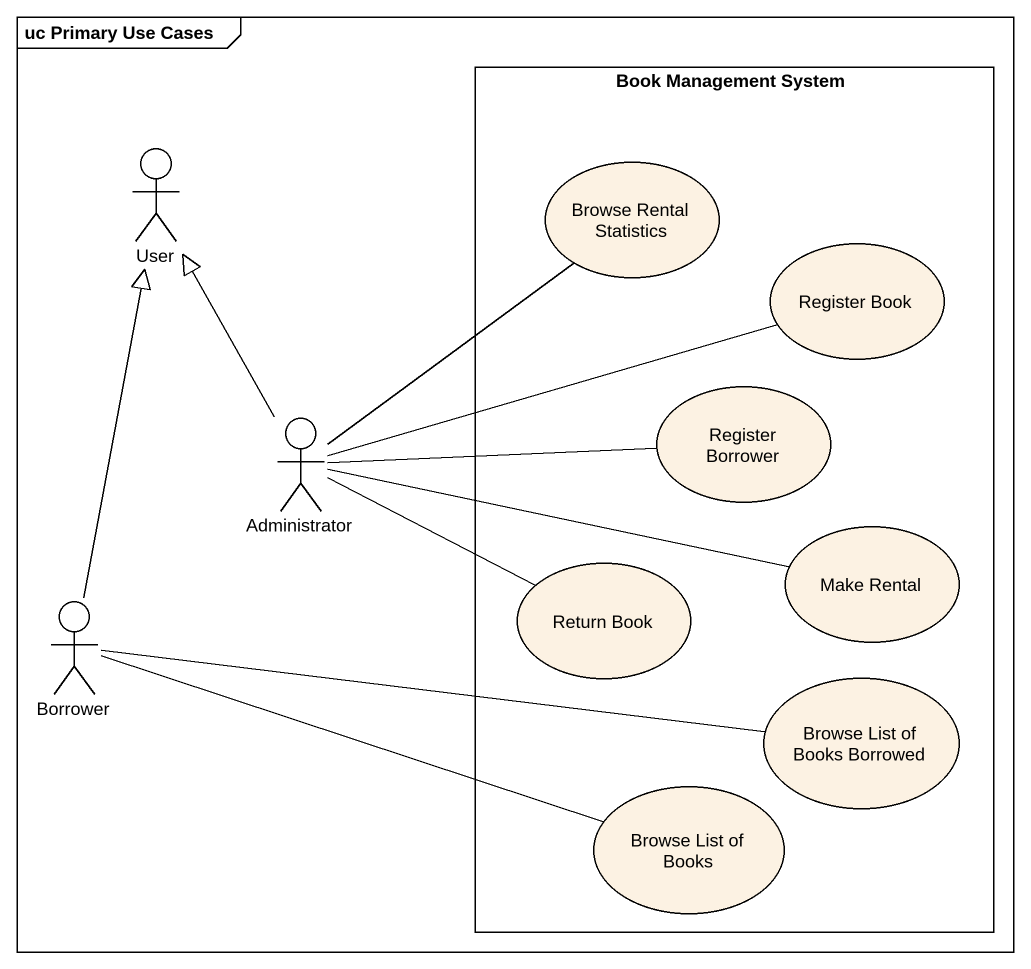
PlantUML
@startuml
mainframe uc Primary Use Cases
rectangle "Book Management System" as Book_Management_System {
  usecase "Browse Rental Statistics" as Browse_Rental_Statistics
  usecase "Register Book" as Register_Book
  usecase "Register Borrower" as Register_Borrower
  usecase "Make Rental" as Make_Rental
  usecase "Return Book" as Return_Book
  usecase "Browse List of Books Borrowed" as Browse_List_of_Books
  usecase "Browse List of Books" as Browse_List_of_Books_2
}
actor User
actor Administrator
actor Borrower
Administrator -up-|> User
Administrator -up- Browse_Rental_Statistics
Administrator -right- Register_Book
Administrator -right- Register_Borrower
Administrator -right- Make_Rental
Administrator -right- Return_Book
Borrower -up-|> User
Borrower -right- Browse_List_of_Books
Borrower -right- Browse_List_of_Books_2
@enduml
